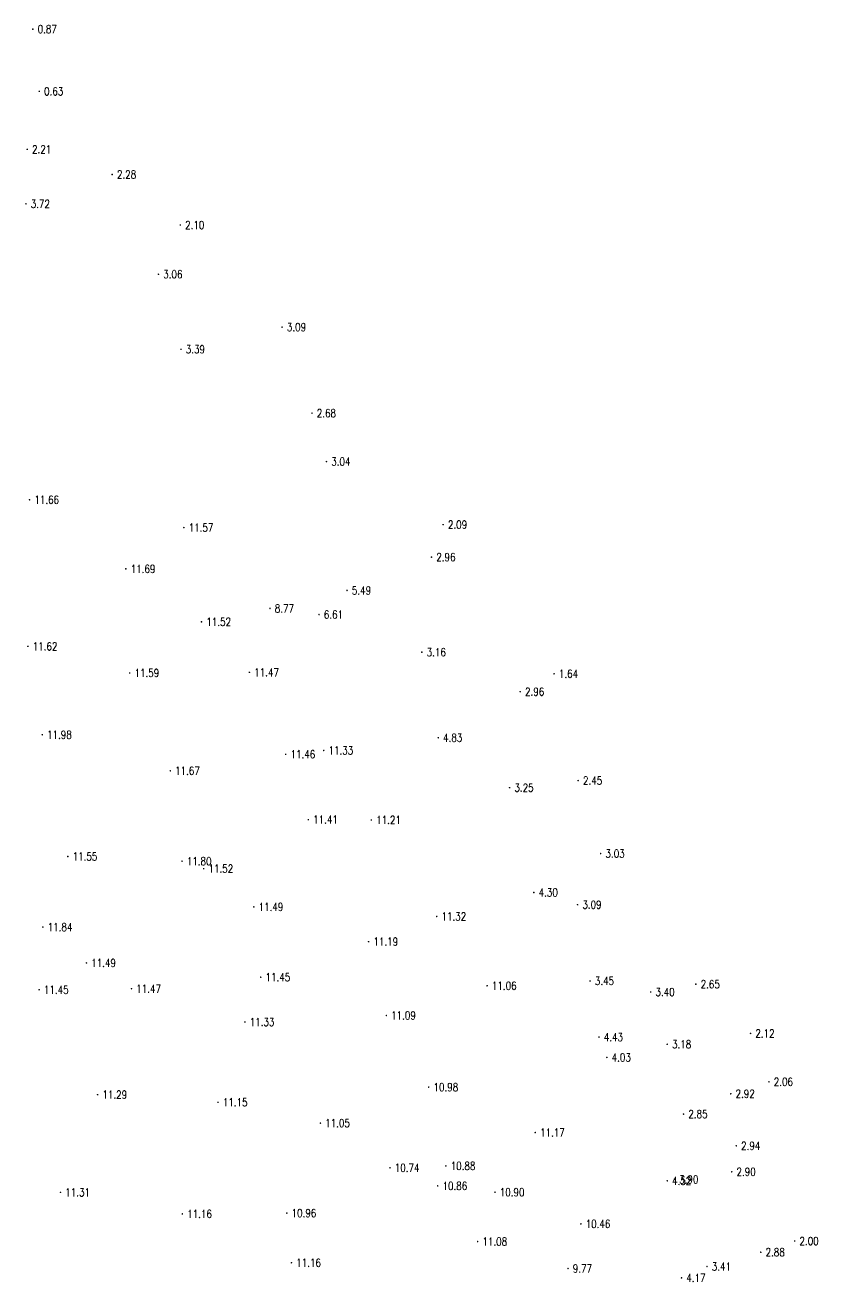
# Model space of a CAD drawing. Extents: x 476861 to 479475, y 2367369 to 2370541.
# Drawn here: x 479327.5 to 479426.5, y 2370066.5 to 2370223.6 of the extents above; entities that cross this region are included whole.
import ezdxf
from ezdxf.enums import TextEntityAlignment as Align

# ---------------------------------------------------------------- set-up
doc = ezdxf.new("R2010")
doc.units = 0
doc.header["$LTSCALE"] = 0.5
doc.layers.get('0').update_dxf_attribs({"linetype": 'CONTINUOUS'})
doc.layers.add('GCD', color=1, linetype='CONTINUOUS')
doc.styles.add('HZ', font='rs.shx', dxfattribs={"width": 0.8, "bigfont": 'hztxt.shx'})

# ---------------------------------------------------------------- blocks, each defined once
blk = doc.blocks.new('GC200')
at = {"linetype": 'Continuous', "const_width": 0.2, "flags": 128}
blk.add_lwpolyline([(-0.1, 0, 1), (0.1, 0, 1)], format="xyb", close=True, dxfattribs=at)

msp = doc.modelspace()

# ---------------------------------------------------------------- block references
at = {"layer": 'GCD', "linetype": 'Continuous'}
ref = msp.add_blockref('GC200', (479328.418, 2370223.071, 0.871), dxfattribs=dict(at, xscale=0.5, yscale=0.5, zscale=0.5))
ref.add_attrib('height', '0.87', dxfattribs={"linetype": 'Continuous', "height": 1, "style": 'HZ', "width": 0.8}).set_placement((479329.018, 2370223.071, 0.871), align=Align.MIDDLE_LEFT)
ref = msp.add_blockref('GC200', (479329.222, 2370215.293, 0.632), dxfattribs=dict(at, xscale=0.5, yscale=0.5, zscale=0.5))
ref.add_attrib('height', '0.63', dxfattribs={"linetype": 'Continuous', "height": 1, "style": 'HZ', "width": 0.8}).set_placement((479329.822, 2370215.293, 0.632), align=Align.MIDDLE_LEFT)
ref = msp.add_blockref('GC200', (479327.721, 2370208.044, 2.21), dxfattribs=dict(at, xscale=0.5, yscale=0.5, zscale=0.5))
ref.add_attrib('height', '2.21', dxfattribs={"linetype": 'Continuous', "height": 1, "style": 'HZ', "width": 0.8}).set_placement((479328.321, 2370208.044, 2.21), align=Align.MIDDLE_LEFT)
ref = msp.add_blockref('GC200', (479338.323, 2370204.904, 2.282), dxfattribs=dict(at, xscale=0.5, yscale=0.5, zscale=0.5))
ref.add_attrib('height', '2.28', dxfattribs={"linetype": 'Continuous', "height": 1, "style": 'HZ', "width": 0.8}).set_placement((479338.923, 2370204.904, 2.282), align=Align.MIDDLE_LEFT)
ref = msp.add_blockref('GC200', (479327.557, 2370201.238, 3.722), dxfattribs=dict(at, xscale=0.5, yscale=0.5, zscale=0.5))
ref.add_attrib('height', '3.72', dxfattribs={"linetype": 'Continuous', "height": 1, "style": 'HZ', "width": 0.8}).set_placement((479328.157, 2370201.238, 3.722), align=Align.MIDDLE_LEFT)
ref = msp.add_blockref('GC200', (479346.841, 2370198.591, 2.1), dxfattribs=dict(at, xscale=0.5, yscale=0.5, zscale=0.5))
ref.add_attrib('height', '2.10', dxfattribs={"linetype": 'Continuous', "height": 1, "style": 'HZ', "width": 0.8}).set_placement((479347.441, 2370198.591, 2.1), align=Align.MIDDLE_LEFT)
ref = msp.add_blockref('GC200', (479344.105, 2370192.434, 3.062), dxfattribs=dict(at, xscale=0.5, yscale=0.5, zscale=0.5))
ref.add_attrib('height', '3.06', dxfattribs={"linetype": 'Continuous', "height": 1, "style": 'HZ', "width": 0.8}).set_placement((479344.705, 2370192.434, 3.062), align=Align.MIDDLE_LEFT)
ref = msp.add_blockref('GC200', (479359.543, 2370185.833, 3.091), dxfattribs=dict(at, xscale=0.5, yscale=0.5, zscale=0.5))
ref.add_attrib('height', '3.09', dxfattribs={"linetype": 'Continuous', "height": 1, "style": 'HZ', "width": 0.8}).set_placement((479360.143, 2370185.833, 3.091), align=Align.MIDDLE_LEFT)
ref = msp.add_blockref('GC200', (479346.916, 2370183.058, 3.39), dxfattribs=dict(at, xscale=0.5, yscale=0.5, zscale=0.5))
ref.add_attrib('height', '3.39', dxfattribs={"linetype": 'Continuous', "height": 1, "style": 'HZ', "width": 0.8}).set_placement((479347.516, 2370183.058, 3.39), align=Align.MIDDLE_LEFT)
ref = msp.add_blockref('GC200', (479363.282, 2370175.073, 2.681), dxfattribs=dict(at, xscale=0.5, yscale=0.5, zscale=0.5))
ref.add_attrib('height', '2.68', dxfattribs={"linetype": 'Continuous', "height": 1, "style": 'HZ', "width": 0.8}).set_placement((479363.882, 2370175.073, 2.681), align=Align.MIDDLE_LEFT)
ref = msp.add_blockref('GC200', (479365.089, 2370169.022, 3.042), dxfattribs=dict(at, xscale=0.5, yscale=0.5, zscale=0.5))
ref.add_attrib('height', '3.04', dxfattribs={"linetype": 'Continuous', "height": 1, "style": 'HZ', "width": 0.8}).set_placement((479365.689, 2370169.022, 3.042), align=Align.MIDDLE_LEFT)
ref = msp.add_blockref('GC200', (479328.01, 2370164.253, 11.656), dxfattribs=dict(at, xscale=0.5, yscale=0.5, zscale=0.5))
ref.add_attrib('height', '11.66', dxfattribs={"linetype": 'Continuous', "height": 1, "style": 'HZ', "width": 0.8}).set_placement((479328.61, 2370164.253, 11.656), align=Align.MIDDLE_LEFT)
ref = msp.add_blockref('GC200', (479347.278, 2370160.773, 11.57), dxfattribs=dict(at, xscale=0.5, yscale=0.5, zscale=0.5))
ref.add_attrib('height', '11.57', dxfattribs={"linetype": 'Continuous', "height": 1, "style": 'HZ', "width": 0.8}).set_placement((479347.878, 2370160.773, 11.57), align=Align.MIDDLE_LEFT)
ref = msp.add_blockref('GC200', (479379.658, 2370161.143, 2.091), dxfattribs=dict(at, xscale=0.5, yscale=0.5, zscale=0.5))
ref.add_attrib('height', '2.09', dxfattribs={"linetype": 'Continuous', "height": 1, "style": 'HZ', "width": 0.8}).set_placement((479380.258, 2370161.143, 2.091), align=Align.MIDDLE_LEFT)
ref = msp.add_blockref('GC200', (479378.208, 2370157.086, 2.961), dxfattribs=dict(at, xscale=0.5, yscale=0.5, zscale=0.5))
ref.add_attrib('height', '2.96', dxfattribs={"linetype": 'Continuous', "height": 1, "style": 'HZ', "width": 0.8}).set_placement((479378.808, 2370157.086, 2.961), align=Align.MIDDLE_LEFT)
ref = msp.add_blockref('GC200', (479340.035, 2370155.617, 11.694), dxfattribs=dict(at, xscale=0.5, yscale=0.5, zscale=0.5))
ref.add_attrib('height', '11.69', dxfattribs={"linetype": 'Continuous', "height": 1, "style": 'HZ', "width": 0.8}).set_placement((479340.635, 2370155.617, 11.694), align=Align.MIDDLE_LEFT)
ref = msp.add_blockref('GC200', (479367.66, 2370152.924, 5.491), dxfattribs=dict(at, xscale=0.5, yscale=0.5, zscale=0.5))
ref.add_attrib('height', '5.49', dxfattribs={"linetype": 'Continuous', "height": 1, "style": 'HZ', "width": 0.8}).set_placement((479368.26, 2370152.924, 5.491), align=Align.MIDDLE_LEFT)
ref = msp.add_blockref('GC200', (479358.04, 2370150.672, 8.771), dxfattribs=dict(at, xscale=0.5, yscale=0.5, zscale=0.5))
ref.add_attrib('height', '8.77', dxfattribs={"linetype": 'Continuous', "height": 1, "style": 'HZ', "width": 0.8}).set_placement((479358.64, 2370150.672, 8.771), align=Align.MIDDLE_LEFT)
ref = msp.add_blockref('GC200', (479349.486, 2370148.999, 11.522), dxfattribs=dict(at, xscale=0.5, yscale=0.5, zscale=0.5))
ref.add_attrib('height', '11.52', dxfattribs={"linetype": 'Continuous', "height": 1, "style": 'HZ', "width": 0.8}).set_placement((479350.086, 2370148.999, 11.522), align=Align.MIDDLE_LEFT)
ref = msp.add_blockref('GC200', (479364.159, 2370149.906, 6.609), dxfattribs=dict(at, xscale=0.5, yscale=0.5, zscale=0.5))
ref.add_attrib('height', '6.61', dxfattribs={"linetype": 'Continuous', "height": 1, "style": 'HZ', "width": 0.8}).set_placement((479364.759, 2370149.906, 6.609), align=Align.MIDDLE_LEFT)
ref = msp.add_blockref('GC200', (479327.798, 2370145.934, 11.62), dxfattribs=dict(at, xscale=0.5, yscale=0.5, zscale=0.5))
ref.add_attrib('height', '11.62', dxfattribs={"linetype": 'Continuous', "height": 1, "style": 'HZ', "width": 0.8}).set_placement((479328.398, 2370145.934, 11.62), align=Align.MIDDLE_LEFT)
ref = msp.add_blockref('GC200', (479376.996, 2370145.201, 3.159), dxfattribs=dict(at, xscale=0.5, yscale=0.5, zscale=0.5))
ref.add_attrib('height', '3.16', dxfattribs={"linetype": 'Continuous', "height": 1, "style": 'HZ', "width": 0.8}).set_placement((479377.596, 2370145.201, 3.159), align=Align.MIDDLE_LEFT)
ref = msp.add_blockref('GC200', (479340.515, 2370142.606, 11.589), dxfattribs=dict(at, xscale=0.5, yscale=0.5, zscale=0.5))
ref.add_attrib('height', '11.59', dxfattribs={"linetype": 'Continuous', "height": 1, "style": 'HZ', "width": 0.8}).set_placement((479341.115, 2370142.606, 11.589), align=Align.MIDDLE_LEFT)
ref = msp.add_blockref('GC200', (479355.465, 2370142.681, 11.473), dxfattribs=dict(at, xscale=0.5, yscale=0.5, zscale=0.5))
ref.add_attrib('height', '11.47', dxfattribs={"linetype": 'Continuous', "height": 1, "style": 'HZ', "width": 0.8}).set_placement((479356.065, 2370142.681, 11.473), align=Align.MIDDLE_LEFT)
ref = msp.add_blockref('GC200', (479393.515, 2370142.504, 1.637), dxfattribs=dict(at, xscale=0.5, yscale=0.5, zscale=0.5))
ref.add_attrib('height', '1.64', dxfattribs={"linetype": 'Continuous', "height": 1, "style": 'HZ', "width": 0.8}).set_placement((479394.115, 2370142.504, 1.637), align=Align.MIDDLE_LEFT)
ref = msp.add_blockref('GC200', (479389.287, 2370140.267, 2.963), dxfattribs=dict(at, xscale=0.5, yscale=0.5, zscale=0.5))
ref.add_attrib('height', '2.96', dxfattribs={"linetype": 'Continuous', "height": 1, "style": 'HZ', "width": 0.8}).set_placement((479389.887, 2370140.267, 2.963), align=Align.MIDDLE_LEFT)
ref = msp.add_blockref('GC200', (479329.595, 2370134.887, 11.98), dxfattribs=dict(at, xscale=0.5, yscale=0.5, zscale=0.5))
ref.add_attrib('height', '11.98', dxfattribs={"linetype": 'Continuous', "height": 1, "style": 'HZ', "width": 0.8}).set_placement((479330.195, 2370134.887, 11.98), align=Align.MIDDLE_LEFT)
ref = msp.add_blockref('GC200', (479379.054, 2370134.512, 4.832), dxfattribs=dict(at, xscale=0.5, yscale=0.5, zscale=0.5))
ref.add_attrib('height', '4.83', dxfattribs={"linetype": 'Continuous', "height": 1, "style": 'HZ', "width": 0.8}).set_placement((479379.654, 2370134.512, 4.832), align=Align.MIDDLE_LEFT)
ref = msp.add_blockref('GC200', (479359.999, 2370132.44, 11.457), dxfattribs=dict(at, xscale=0.5, yscale=0.5, zscale=0.5))
ref.add_attrib('height', '11.46', dxfattribs={"linetype": 'Continuous', "height": 1, "style": 'HZ', "width": 0.8}).set_placement((479360.599, 2370132.44, 11.457), align=Align.MIDDLE_LEFT)
ref = msp.add_blockref('GC200', (479364.749, 2370132.925, 11.333), dxfattribs=dict(at, xscale=0.5, yscale=0.5, zscale=0.5))
ref.add_attrib('height', '11.33', dxfattribs={"linetype": 'Continuous', "height": 1, "style": 'HZ', "width": 0.8}).set_placement((479365.349, 2370132.925, 11.333), align=Align.MIDDLE_LEFT)
ref = msp.add_blockref('GC200', (479345.587, 2370130.38, 11.67), dxfattribs=dict(at, xscale=0.5, yscale=0.5, zscale=0.5))
ref.add_attrib('height', '11.67', dxfattribs={"linetype": 'Continuous', "height": 1, "style": 'HZ', "width": 0.8}).set_placement((479346.187, 2370130.38, 11.67), align=Align.MIDDLE_LEFT)
ref = msp.add_blockref('GC200', (479387.961, 2370128.267, 3.254), dxfattribs=dict(at, xscale=0.5, yscale=0.5, zscale=0.5))
ref.add_attrib('height', '3.25', dxfattribs={"linetype": 'Continuous', "height": 1, "style": 'HZ', "width": 0.8}).set_placement((479388.561, 2370128.267, 3.254), align=Align.MIDDLE_LEFT)
ref = msp.add_blockref('GC200', (479396.522, 2370129.154, 2.454), dxfattribs=dict(at, xscale=0.5, yscale=0.5, zscale=0.5))
ref.add_attrib('height', '2.45', dxfattribs={"linetype": 'Continuous', "height": 1, "style": 'HZ', "width": 0.8}).set_placement((479397.122, 2370129.154, 2.454), align=Align.MIDDLE_LEFT)
ref = msp.add_blockref('GC200', (479362.824, 2370124.275, 11.406), dxfattribs=dict(at, xscale=0.5, yscale=0.5, zscale=0.5))
ref.add_attrib('height', '11.41', dxfattribs={"linetype": 'Continuous', "height": 1, "style": 'HZ', "width": 0.8}).set_placement((479363.424, 2370124.275, 11.406), align=Align.MIDDLE_LEFT)
ref = msp.add_blockref('GC200', (479370.697, 2370124.233, 11.213), dxfattribs=dict(at, xscale=0.5, yscale=0.5, zscale=0.5))
ref.add_attrib('height', '11.21', dxfattribs={"linetype": 'Continuous', "height": 1, "style": 'HZ', "width": 0.8}).set_placement((479371.297, 2370124.233, 11.213), align=Align.MIDDLE_LEFT)
ref = msp.add_blockref('GC200', (479332.791, 2370119.674, 11.547), dxfattribs=dict(at, xscale=0.5, yscale=0.5, zscale=0.5))
ref.add_attrib('height', '11.55', dxfattribs={"linetype": 'Continuous', "height": 1, "style": 'HZ', "width": 0.8}).set_placement((479333.391, 2370119.674, 11.547), align=Align.MIDDLE_LEFT)
ref = msp.add_blockref('GC200', (479347.049, 2370119.08, 11.795), dxfattribs=dict(at, xscale=0.5, yscale=0.5, zscale=0.5))
ref.add_attrib('height', '11.80', dxfattribs={"linetype": 'Continuous', "height": 1, "style": 'HZ', "width": 0.8}).set_placement((479347.649, 2370119.08, 11.795), align=Align.MIDDLE_LEFT)
ref = msp.add_blockref('GC200', (479399.334, 2370120.038, 3.033), dxfattribs=dict(at, xscale=0.5, yscale=0.5, zscale=0.5))
ref.add_attrib('height', '3.03', dxfattribs={"linetype": 'Continuous', "height": 1, "style": 'HZ', "width": 0.8}).set_placement((479399.934, 2370120.038, 3.033), align=Align.MIDDLE_LEFT)
ref = msp.add_blockref('GC200', (479349.756, 2370118.151, 11.518), dxfattribs=dict(at, xscale=0.5, yscale=0.5, zscale=0.5))
ref.add_attrib('height', '11.52', dxfattribs={"linetype": 'Continuous', "height": 1, "style": 'HZ', "width": 0.8}).set_placement((479350.356, 2370118.151, 11.518), align=Align.MIDDLE_LEFT)
ref = msp.add_blockref('GC200', (479390.985, 2370115.173, 4.304), dxfattribs=dict(at, xscale=0.5, yscale=0.5, zscale=0.5))
ref.add_attrib('height', '4.30', dxfattribs={"linetype": 'Continuous', "height": 1, "style": 'HZ', "width": 0.8}).set_placement((479391.585, 2370115.173, 4.304), align=Align.MIDDLE_LEFT)
ref = msp.add_blockref('GC200', (479356.017, 2370113.367, 11.49), dxfattribs=dict(at, xscale=0.5, yscale=0.5, zscale=0.5))
ref.add_attrib('height', '11.49', dxfattribs={"linetype": 'Continuous', "height": 1, "style": 'HZ', "width": 0.8}).set_placement((479356.617, 2370113.367, 11.49), align=Align.MIDDLE_LEFT)
ref = msp.add_blockref('GC200', (479396.447, 2370113.647, 3.085), dxfattribs=dict(at, xscale=0.5, yscale=0.5, zscale=0.5))
ref.add_attrib('height', '3.09', dxfattribs={"linetype": 'Continuous', "height": 1, "style": 'HZ', "width": 0.8}).set_placement((479397.047, 2370113.647, 3.085), align=Align.MIDDLE_LEFT)
ref = msp.add_blockref('GC200', (479378.857, 2370112.179, 11.319), dxfattribs=dict(at, xscale=0.5, yscale=0.5, zscale=0.5))
ref.add_attrib('height', '11.32', dxfattribs={"linetype": 'Continuous', "height": 1, "style": 'HZ', "width": 0.8}).set_placement((479379.457, 2370112.179, 11.319), align=Align.MIDDLE_LEFT)
ref = msp.add_blockref('GC200', (479329.667, 2370110.848, 11.839), dxfattribs=dict(at, xscale=0.5, yscale=0.5, zscale=0.5))
ref.add_attrib('height', '11.84', dxfattribs={"linetype": 'Continuous', "height": 1, "style": 'HZ', "width": 0.8}).set_placement((479330.267, 2370110.848, 11.839), align=Align.MIDDLE_LEFT)
ref = msp.add_blockref('GC200', (479370.348, 2370109.028, 11.187), dxfattribs=dict(at, xscale=0.5, yscale=0.5, zscale=0.5))
ref.add_attrib('height', '11.19', dxfattribs={"linetype": 'Continuous', "height": 1, "style": 'HZ', "width": 0.8}).set_placement((479370.948, 2370109.028, 11.187), align=Align.MIDDLE_LEFT)
ref = msp.add_blockref('GC200', (479335.11, 2370106.364, 11.486), dxfattribs=dict(at, xscale=0.5, yscale=0.5, zscale=0.5))
ref.add_attrib('height', '11.49', dxfattribs={"linetype": 'Continuous', "height": 1, "style": 'HZ', "width": 0.8}).set_placement((479335.71, 2370106.364, 11.486), align=Align.MIDDLE_LEFT)
ref = msp.add_blockref('GC200', (479340.74, 2370103.145, 11.471), dxfattribs=dict(at, xscale=0.5, yscale=0.5, zscale=0.5))
ref.add_attrib('height', '11.47', dxfattribs={"linetype": 'Continuous', "height": 1, "style": 'HZ', "width": 0.8}).set_placement((479341.34, 2370103.145, 11.471), align=Align.MIDDLE_LEFT)
ref = msp.add_blockref('GC200', (479356.88, 2370104.586, 11.445), dxfattribs=dict(at, xscale=0.5, yscale=0.5, zscale=0.5))
ref.add_attrib('height', '11.45', dxfattribs={"linetype": 'Continuous', "height": 1, "style": 'HZ', "width": 0.8}).set_placement((479357.48, 2370104.586, 11.445), align=Align.MIDDLE_LEFT)
ref = msp.add_blockref('GC200', (479385.153, 2370103.513, 11.062), dxfattribs=dict(at, xscale=0.5, yscale=0.5, zscale=0.5))
ref.add_attrib('height', '11.06', dxfattribs={"linetype": 'Continuous', "height": 1, "style": 'HZ', "width": 0.8}).set_placement((479385.753, 2370103.513, 11.062), align=Align.MIDDLE_LEFT)
ref = msp.add_blockref('GC200', (479398.012, 2370104.112, 3.449), dxfattribs=dict(at, xscale=0.5, yscale=0.5, zscale=0.5))
ref.add_attrib('height', '3.45', dxfattribs={"linetype": 'Continuous', "height": 1, "style": 'HZ', "width": 0.8}).set_placement((479398.612, 2370104.112, 3.449), align=Align.MIDDLE_LEFT)
ref = msp.add_blockref('GC200', (479411.221, 2370103.707, 2.649), dxfattribs=dict(at, xscale=0.5, yscale=0.5, zscale=0.5))
ref.add_attrib('height', '2.65', dxfattribs={"linetype": 'Continuous', "height": 1, "style": 'HZ', "width": 0.8}).set_placement((479411.821, 2370103.707, 2.649), align=Align.MIDDLE_LEFT)
ref = msp.add_blockref('GC200', (479329.204, 2370103.014, 11.454), dxfattribs=dict(at, xscale=0.5, yscale=0.5, zscale=0.5))
ref.add_attrib('height', '11.45', dxfattribs={"linetype": 'Continuous', "height": 1, "style": 'HZ', "width": 0.8}).set_placement((479329.804, 2370103.014, 11.454), align=Align.MIDDLE_LEFT)
ref = msp.add_blockref('GC200', (479405.58, 2370102.728, 3.401), dxfattribs=dict(at, xscale=0.5, yscale=0.5, zscale=0.5))
ref.add_attrib('height', '3.40', dxfattribs={"linetype": 'Continuous', "height": 1, "style": 'HZ', "width": 0.8}).set_placement((479406.18, 2370102.728, 3.401), align=Align.MIDDLE_LEFT)
ref = msp.add_blockref('GC200', (479354.903, 2370098.982, 11.33), dxfattribs=dict(at, xscale=0.5, yscale=0.5, zscale=0.5))
ref.add_attrib('height', '11.33', dxfattribs={"linetype": 'Continuous', "height": 1, "style": 'HZ', "width": 0.8}).set_placement((479355.503, 2370098.982, 11.33), align=Align.MIDDLE_LEFT)
ref = msp.add_blockref('GC200', (479372.568, 2370099.8, 11.09), dxfattribs=dict(at, xscale=0.5, yscale=0.5, zscale=0.5))
ref.add_attrib('height', '11.09', dxfattribs={"linetype": 'Continuous', "height": 1, "style": 'HZ', "width": 0.8}).set_placement((479373.168, 2370099.8, 11.09), align=Align.MIDDLE_LEFT)
ref = msp.add_blockref('GC200', (479399.129, 2370097.099, 4.43), dxfattribs=dict(at, xscale=0.5, yscale=0.5, zscale=0.5))
ref.add_attrib('height', '4.43', dxfattribs={"linetype": 'Continuous', "height": 1, "style": 'HZ', "width": 0.8}).set_placement((479399.729, 2370097.099, 4.43), align=Align.MIDDLE_LEFT)
ref = msp.add_blockref('GC200', (479418.058, 2370097.562, 2.121), dxfattribs=dict(at, xscale=0.5, yscale=0.5, zscale=0.5))
ref.add_attrib('height', '2.12', dxfattribs={"linetype": 'Continuous', "height": 1, "style": 'HZ', "width": 0.8}).set_placement((479418.658, 2370097.562, 2.121), align=Align.MIDDLE_LEFT)
ref = msp.add_blockref('GC200', (479407.644, 2370096.203, 3.18), dxfattribs=dict(at, xscale=0.5, yscale=0.5, zscale=0.5))
ref.add_attrib('height', '3.18', dxfattribs={"linetype": 'Continuous', "height": 1, "style": 'HZ', "width": 0.8}).set_placement((479408.244, 2370096.203, 3.18), align=Align.MIDDLE_LEFT)
ref = msp.add_blockref('GC200', (479400.107, 2370094.559, 4.027), dxfattribs=dict(at, xscale=0.5, yscale=0.5, zscale=0.5))
ref.add_attrib('height', '4.03', dxfattribs={"linetype": 'Continuous', "height": 1, "style": 'HZ', "width": 0.8}).set_placement((479400.707, 2370094.559, 4.027), align=Align.MIDDLE_LEFT)
ref = msp.add_blockref('GC200', (479377.857, 2370090.843, 10.982), dxfattribs=dict(at, xscale=0.5, yscale=0.5, zscale=0.5))
ref.add_attrib('height', '10.98', dxfattribs={"linetype": 'Continuous', "height": 1, "style": 'HZ', "width": 0.8}).set_placement((479378.457, 2370090.843, 10.982), align=Align.MIDDLE_LEFT)
ref = msp.add_blockref('GC200', (479420.354, 2370091.513, 2.06), dxfattribs=dict(at, xscale=0.5, yscale=0.5, zscale=0.5))
ref.add_attrib('height', '2.06', dxfattribs={"linetype": 'Continuous', "height": 1, "style": 'HZ', "width": 0.8}).set_placement((479420.954, 2370091.513, 2.06), align=Align.MIDDLE_LEFT)
ref = msp.add_blockref('GC200', (479336.502, 2370089.903, 11.291), dxfattribs=dict(at, xscale=0.5, yscale=0.5, zscale=0.5))
ref.add_attrib('height', '11.29', dxfattribs={"linetype": 'Continuous', "height": 1, "style": 'HZ', "width": 0.8}).set_placement((479337.102, 2370089.903, 11.291), align=Align.MIDDLE_LEFT)
ref = msp.add_blockref('GC200', (479415.583, 2370090.016, 2.923), dxfattribs=dict(at, xscale=0.5, yscale=0.5, zscale=0.5))
ref.add_attrib('height', '2.92', dxfattribs={"linetype": 'Continuous', "height": 1, "style": 'HZ', "width": 0.8}).set_placement((479416.183, 2370090.016, 2.923), align=Align.MIDDLE_LEFT)
ref = msp.add_blockref('GC200', (479351.546, 2370088.949, 11.15), dxfattribs=dict(at, xscale=0.5, yscale=0.5, zscale=0.5))
ref.add_attrib('height', '11.15', dxfattribs={"linetype": 'Continuous', "height": 1, "style": 'HZ', "width": 0.8}).set_placement((479352.146, 2370088.949, 11.15), align=Align.MIDDLE_LEFT)
ref = msp.add_blockref('GC200', (479409.688, 2370087.476, 2.852), dxfattribs=dict(at, xscale=0.5, yscale=0.5, zscale=0.5))
ref.add_attrib('height', '2.85', dxfattribs={"linetype": 'Continuous', "height": 1, "style": 'HZ', "width": 0.8}).set_placement((479410.288, 2370087.476, 2.852), align=Align.MIDDLE_LEFT)
ref = msp.add_blockref('GC200', (479364.328, 2370086.349, 11.05), dxfattribs=dict(at, xscale=0.5, yscale=0.5, zscale=0.5))
ref.add_attrib('height', '11.05', dxfattribs={"linetype": 'Continuous', "height": 1, "style": 'HZ', "width": 0.8}).set_placement((479364.928, 2370086.349, 11.05), align=Align.MIDDLE_LEFT)
ref = msp.add_blockref('GC200', (479391.163, 2370085.166, 11.174), dxfattribs=dict(at, xscale=0.5, yscale=0.5, zscale=0.5))
ref.add_attrib('height', '11.17', dxfattribs={"linetype": 'Continuous', "height": 1, "style": 'HZ', "width": 0.8}).set_placement((479391.763, 2370085.166, 11.174), align=Align.MIDDLE_LEFT)
ref = msp.add_blockref('GC200', (479416.273, 2370083.51, 2.935), dxfattribs=dict(at, xscale=0.5, yscale=0.5, zscale=0.5))
ref.add_attrib('height', '2.94', dxfattribs={"linetype": 'Continuous', "height": 1, "style": 'HZ', "width": 0.8}).set_placement((479416.873, 2370083.51, 2.935), align=Align.MIDDLE_LEFT)
ref = msp.add_blockref('GC200', (479373.021, 2370080.767, 10.735), dxfattribs=dict(at, xscale=0.5, yscale=0.5, zscale=0.5))
ref.add_attrib('height', '10.74', dxfattribs={"linetype": 'Continuous', "height": 1, "style": 'HZ', "width": 0.8}).set_placement((479373.621, 2370080.767, 10.735), align=Align.MIDDLE_LEFT)
ref = msp.add_blockref('GC200', (479380.007, 2370080.996, 10.878), dxfattribs=dict(at, xscale=0.5, yscale=0.5, zscale=0.5))
ref.add_attrib('height', '10.88', dxfattribs={"linetype": 'Continuous', "height": 1, "style": 'HZ', "width": 0.8}).set_placement((479380.607, 2370080.996, 10.878), align=Align.MIDDLE_LEFT)
ref = msp.add_blockref('GC200', (479415.701, 2370080.266, 2.902), dxfattribs=dict(at, xscale=0.5, yscale=0.5, zscale=0.5))
ref.add_attrib('height', '2.90', dxfattribs={"linetype": 'Continuous', "height": 1, "style": 'HZ', "width": 0.8}).set_placement((479416.301, 2370080.266, 2.902), align=Align.MIDDLE_LEFT)
ref = msp.add_blockref('GC200', (479378.981, 2370078.503, 10.857), dxfattribs=dict(at, xscale=0.5, yscale=0.5, zscale=0.5))
ref.add_attrib('height', '10.86', dxfattribs={"linetype": 'Continuous', "height": 1, "style": 'HZ', "width": 0.8}).set_placement((479379.581, 2370078.503, 10.857), align=Align.MIDDLE_LEFT)
ref = msp.add_blockref('GC200', (479407.655, 2370079.137, 4.518), dxfattribs=dict(at, xscale=0.5, yscale=0.5, zscale=0.5))
ref.add_attrib('height', '4.52', dxfattribs={"linetype": 'Continuous', "height": 1, "style": 'HZ', "width": 0.8}).set_placement((479408.255, 2370079.137, 4.518), align=Align.MIDDLE_LEFT)
ref = msp.add_blockref('GC200', (479408.541, 2370079.314, 3.904), dxfattribs=dict(at, xscale=0.5, yscale=0.5, zscale=0.5))
ref.add_attrib('height', '3.90', dxfattribs={"linetype": 'Continuous', "height": 1, "style": 'HZ', "width": 0.8}).set_placement((479409.141, 2370079.314, 3.904), align=Align.MIDDLE_LEFT)
ref = msp.add_blockref('GC200', (479331.869, 2370077.695, 11.31), dxfattribs=dict(at, xscale=0.5, yscale=0.5, zscale=0.5))
ref.add_attrib('height', '11.31', dxfattribs={"linetype": 'Continuous', "height": 1, "style": 'HZ', "width": 0.8}).set_placement((479332.469, 2370077.695, 11.31), align=Align.MIDDLE_LEFT)
ref = msp.add_blockref('GC200', (479386.135, 2370077.704, 10.896), dxfattribs=dict(at, xscale=0.5, yscale=0.5, zscale=0.5))
ref.add_attrib('height', '10.90', dxfattribs={"linetype": 'Continuous', "height": 1, "style": 'HZ', "width": 0.8}).set_placement((479386.735, 2370077.704, 10.896), align=Align.MIDDLE_LEFT)
ref = msp.add_blockref('GC200', (479347.092, 2370075, 11.16), dxfattribs=dict(at, xscale=0.5, yscale=0.5, zscale=0.5))
ref.add_attrib('height', '11.16', dxfattribs={"linetype": 'Continuous', "height": 1, "style": 'HZ', "width": 0.8}).set_placement((479347.692, 2370075, 11.16), align=Align.MIDDLE_LEFT)
ref = msp.add_blockref('GC200', (479360.139, 2370075.102, 10.962), dxfattribs=dict(at, xscale=0.5, yscale=0.5, zscale=0.5))
ref.add_attrib('height', '10.96', dxfattribs={"linetype": 'Continuous', "height": 1, "style": 'HZ', "width": 0.8}).set_placement((479360.739, 2370075.102, 10.962), align=Align.MIDDLE_LEFT)
ref = msp.add_blockref('GC200', (479396.866, 2370073.751, 10.459), dxfattribs=dict(at, xscale=0.5, yscale=0.5, zscale=0.5))
ref.add_attrib('height', '10.46', dxfattribs={"linetype": 'Continuous', "height": 1, "style": 'HZ', "width": 0.8}).set_placement((479397.466, 2370073.751, 10.459), align=Align.MIDDLE_LEFT)
ref = msp.add_blockref('GC200', (479383.97, 2370071.545, 11.079), dxfattribs=dict(at, xscale=0.5, yscale=0.5, zscale=0.5))
ref.add_attrib('height', '11.08', dxfattribs={"linetype": 'Continuous', "height": 1, "style": 'HZ', "width": 0.8}).set_placement((479384.57, 2370071.545, 11.079), align=Align.MIDDLE_LEFT)
ref = msp.add_blockref('GC200', (479419.33, 2370070.213, 2.883), dxfattribs=dict(at, xscale=0.5, yscale=0.5, zscale=0.5))
ref.add_attrib('height', '2.88', dxfattribs={"linetype": 'Continuous', "height": 1, "style": 'HZ', "width": 0.8}).set_placement((479419.93, 2370070.213, 2.883), align=Align.MIDDLE_LEFT)
ref = msp.add_blockref('GC200', (479423.562, 2370071.609, 2), dxfattribs=dict(at, xscale=0.5, yscale=0.5, zscale=0.5))
ref.add_attrib('height', '2.00', dxfattribs={"linetype": 'Continuous', "height": 1, "style": 'HZ', "width": 0.8}).set_placement((479424.162, 2370071.609, 2), align=Align.MIDDLE_LEFT)
ref = msp.add_blockref('GC200', (479360.719, 2370068.896, 11.159), dxfattribs=dict(at, xscale=0.5, yscale=0.5, zscale=0.5))
ref.add_attrib('height', '11.16', dxfattribs={"linetype": 'Continuous', "height": 1, "style": 'HZ', "width": 0.8}).set_placement((479361.319, 2370068.896, 11.159), align=Align.MIDDLE_LEFT)
ref = msp.add_blockref('GC200', (479395.259, 2370068.178, 9.768), dxfattribs=dict(at, xscale=0.5, yscale=0.5, zscale=0.5))
ref.add_attrib('height', '9.77', dxfattribs={"linetype": 'Continuous', "height": 1, "style": 'HZ', "width": 0.8}).set_placement((479395.859, 2370068.178, 9.768), align=Align.MIDDLE_LEFT)
ref = msp.add_blockref('GC200', (479409.436, 2370067.007, 4.168), dxfattribs=dict(at, xscale=0.5, yscale=0.5, zscale=0.5))
ref.add_attrib('height', '4.17', dxfattribs={"linetype": 'Continuous', "height": 1, "style": 'HZ', "width": 0.8}).set_placement((479410.036, 2370067.007, 4.168), align=Align.MIDDLE_LEFT)
ref = msp.add_blockref('GC200', (479412.615, 2370068.424, 3.41), dxfattribs=dict(at, xscale=0.5, yscale=0.5, zscale=0.5))
ref.add_attrib('height', '3.41', dxfattribs={"linetype": 'Continuous', "height": 1, "style": 'HZ', "width": 0.8}).set_placement((479413.215, 2370068.424, 3.41), align=Align.MIDDLE_LEFT)

doc.saveas('drawing.dxf')
